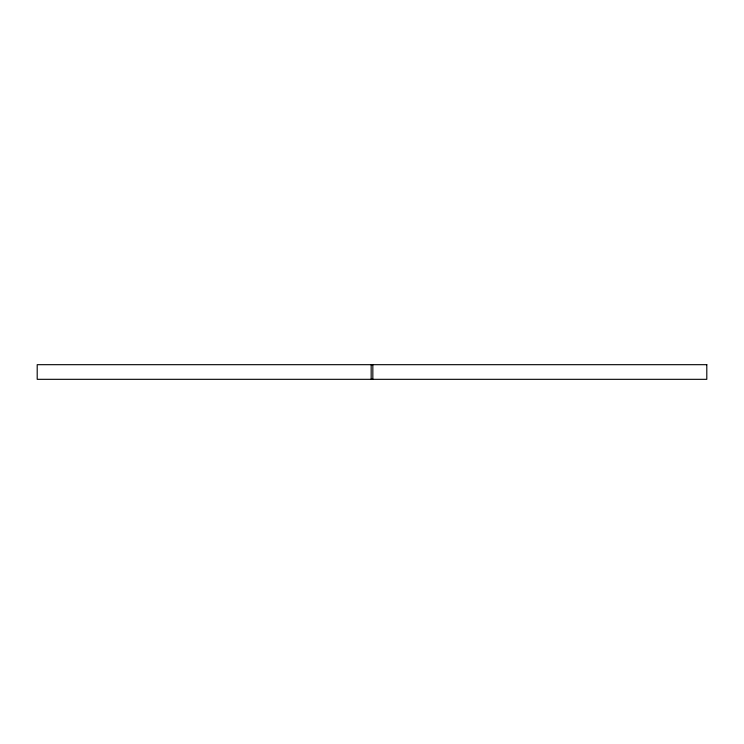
<?xml version="1.0" encoding="UTF-8"?>
<svg xmlns="http://www.w3.org/2000/svg" width="744" height="744" viewBox="0 0 744 744"><rect width="100%" height="100%" fill="white"/><g stroke="black" fill="none" stroke-linecap="round" stroke-linejoin="round"><path stroke-width="1.12" d="M372.837 364.681L372.837 379.319M371.163 364.681L371.163 379.319M706.8 364.681L37.2 364.681L37.2 379.319L706.8 379.328L706.8 364.672"/></g></svg>
